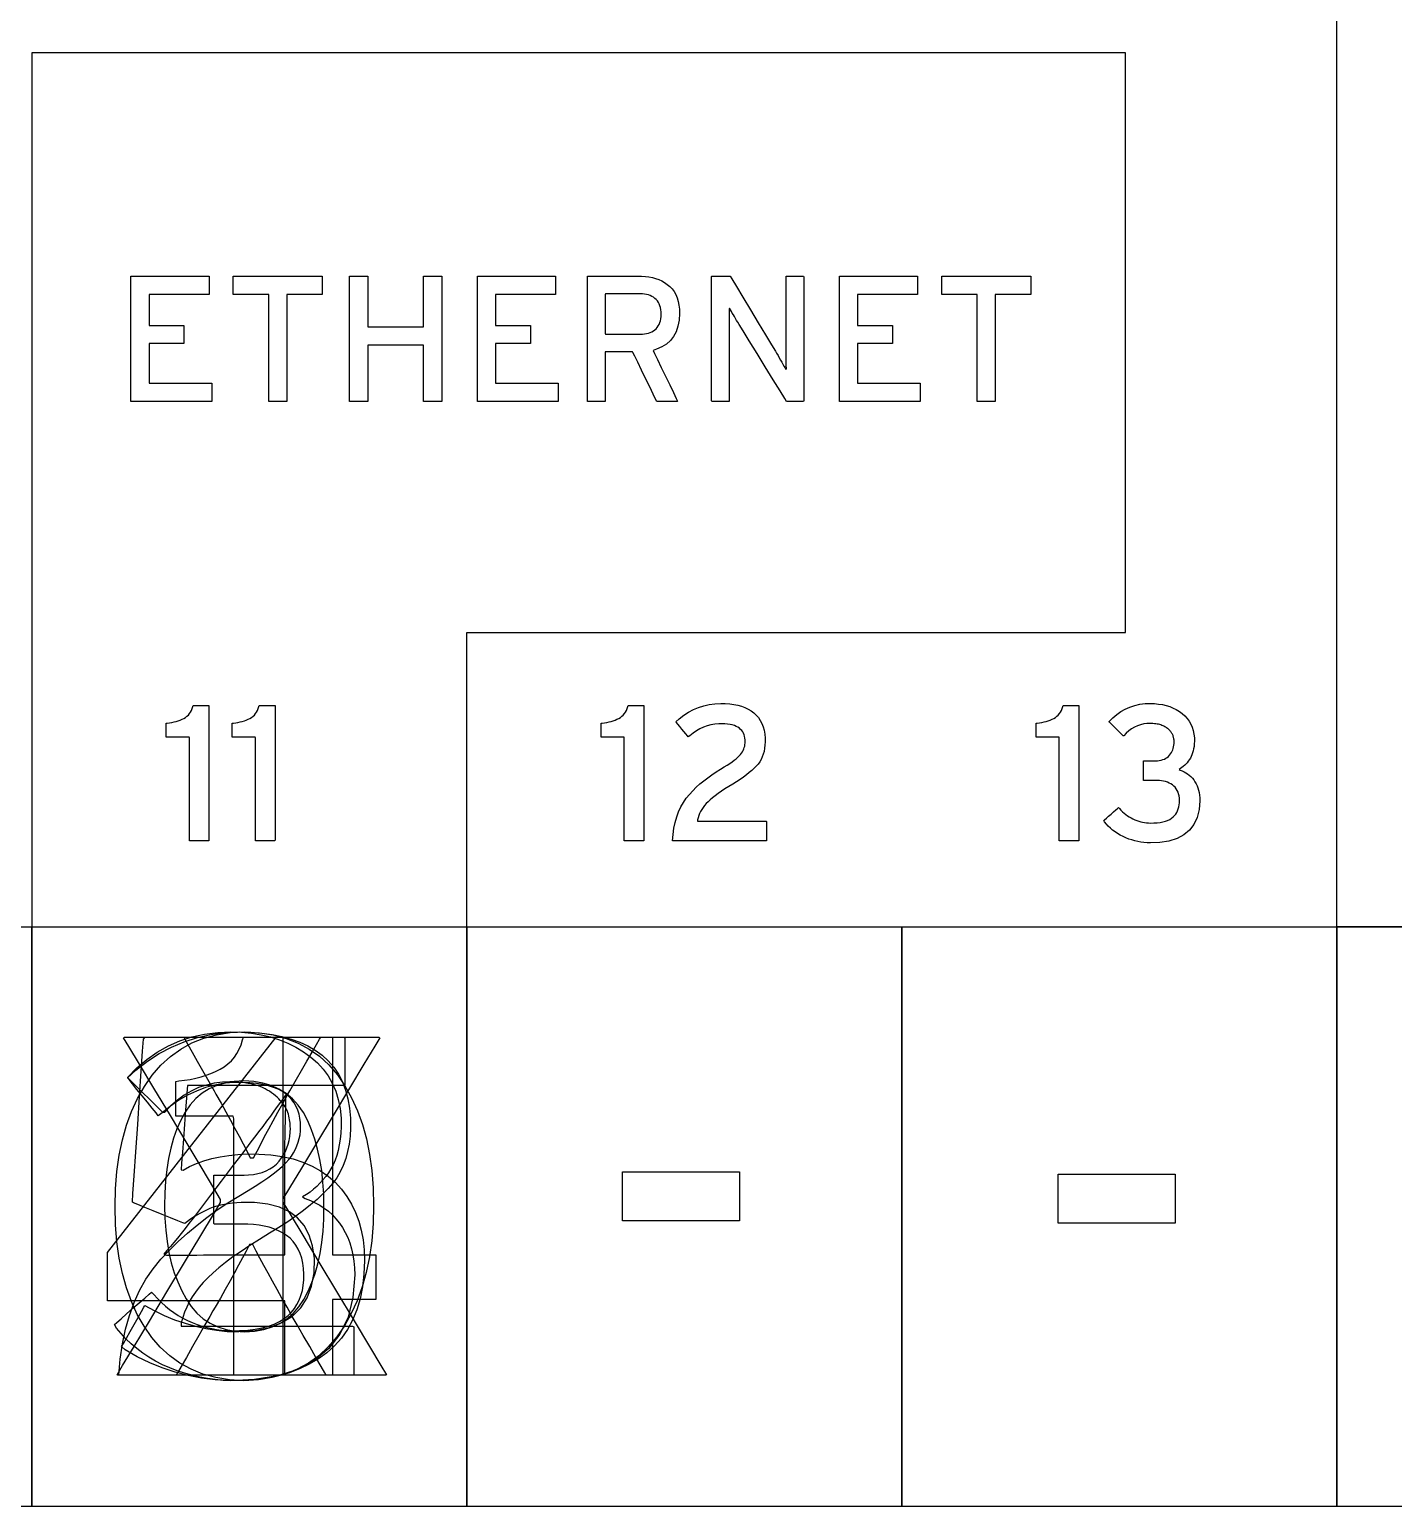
# Model space of a CAD drawing. Extents: x 1 to 47.7, y 0.2 to 33.4.
# Drawn here: x 10.44 to 13.086, y 28.906 to 31.772 of the extents above; entities that cross this region are included whole.
import ezdxf

# ---------------------------------------------------------------- set-up
doc = ezdxf.new("R2010")
doc.units = 0
doc.header["$MEASUREMENT"] = 0
for name, color, linetype in [('2_1__NO_ETHERNET__X', 7, 'CONTINUOUS'), ('2_2__PORTS_5A___5B_W_PTP__', 7, 'CONTINUOUS'), ('2_3__PORTS_5A___5B_W_PTP__', 7, 'CONTINUOUS'), ('2_4__PORTS_5A___5B_W_PTP__', 7, 'CONTINUOUS'), ('2_5__PORTS_5C___5D__2__10-', 7, 'CONTINUOUS'), ('2_6__PORTS_5C___5D__2__100', 7, 'CONTINUOUS'), ('2_7__PORTS_5C___5D__1__10-', 7, 'CONTINUOUS'), ('6_0____DWG', 7, 'CONTINUOUS')]:
    doc.layers.add(name, color=color, linetype=linetype)

msp = doc.modelspace()

# ---------------------------------------------------------------- linework, layer by layer
at = {"layer": '2_1__NO_ETHERNET__X'}
msp.add_lwpolyline([(11.0156, 29.1605), (11.013, 29.1651), (11.0058, 29.1774), (10.9956, 29.1952), (10.9835, 29.2161), (10.9709, 29.2378), (10.9592, 29.2582), (10.9496, 29.2748), (10.9435, 29.2854), (10.9394, 29.2925), (10.9296, 29.31), (10.9202, 29.3269), (10.9112, 29.3431), (10.9027, 29.3586), (10.8946, 29.3735), (10.8869, 29.3878), (10.8797, 29.4014), (10.8729, 29.4144), (10.8666, 29.4145), (10.8601, 29.4017), (10.8531, 29.3882), (10.8455, 29.374), (10.8374, 29.3591), (10.8288, 29.3435), (10.8197, 29.3272), (10.8101, 29.3102), (10.7999, 29.2926), (10.7958, 29.2854), (10.7897, 29.2748), (10.7802, 29.2582), (10.7686, 29.2378), (10.7562, 29.2161), (10.7443, 29.1952), (10.7342, 29.1774), (10.7271, 29.1651), (10.7245, 29.1605), (10.7203, 29.1605), (10.7092, 29.1605), (10.6931, 29.1605), (10.6742, 29.1605), (10.6545, 29.1605), (10.6362, 29.1605), (10.6211, 29.1605), (10.6115, 29.1605), (10.6096, 29.1613), (10.6204, 29.1792), (10.6426, 29.2161), (10.6724, 29.2658), (10.7064, 29.3224), (10.7408, 29.3797), (10.7721, 29.4317), (10.7965, 29.4723), (10.8105, 29.4956), (10.8106, 29.5017), (10.7975, 29.5236), (10.7746, 29.5617), (10.7454, 29.6106), (10.7131, 29.6644), (10.6813, 29.7175), (10.6533, 29.7642), (10.6325, 29.7988), (10.6224, 29.8157), (10.6244, 29.8164), (10.6341, 29.8164), (10.6494, 29.8164), (10.6681, 29.8164), (10.6881, 29.8164), (10.7073, 29.8164), (10.7236, 29.8164), (10.7349, 29.8164), (10.7391, 29.8164), (10.7413, 29.8126), (10.7471, 29.8024), (10.7555, 29.7877), (10.7653, 29.7703), (10.7755, 29.7523), (10.7851, 29.7354), (10.7929, 29.7216), (10.7979, 29.7128), (10.8016, 29.7062), (10.8115, 29.6886), (10.8209, 29.6717), (10.8298, 29.6553), (10.8384, 29.6396), (10.8465, 29.6245), (10.8541, 29.61), (10.8614, 29.5961), (10.8682, 29.5828), (10.8746, 29.5826), (10.8812, 29.5956), (10.8884, 29.6093), (10.896, 29.6236), (10.9041, 29.6387), (10.9126, 29.6545), (10.9217, 29.671), (10.9312, 29.6882), (10.9412, 29.7061), (10.945, 29.7128), (10.9501, 29.7216), (10.958, 29.7354), (10.9677, 29.7523), (10.9781, 29.7703), (10.9881, 29.7877), (10.9966, 29.8024), (11.0024, 29.8126), (11.0047, 29.8164), (11.0088, 29.8164), (11.02, 29.8164), (11.036, 29.8164), (11.0549, 29.8164), (11.0746, 29.8164), (11.093, 29.8164), (11.108, 29.8164), (11.1176, 29.8164), (11.1196, 29.8157), (11.1095, 29.7989), (11.0887, 29.7644), (11.0607, 29.7178), (11.0289, 29.6648), (10.9966, 29.6112), (10.9673, 29.5625), (10.9444, 29.5244), (10.9314, 29.5027), (10.9315, 29.4965), (10.9455, 29.4732), (10.9699, 29.4324), (11.0011, 29.3803), (11.0356, 29.3228), (11.0695, 29.2661), (11.0994, 29.2162), (11.1216, 29.1793), (11.1323, 29.1613), (11.1304, 29.1605), (11.1206, 29.1605), (11.1054, 29.1605), (11.0867, 29.1605), (11.0667, 29.1605), (11.0475, 29.1605), (11.0312, 29.1605), (11.0199, 29.1605)], close=True, dxfattribs=at)
at = {"layer": '2_2__PORTS_5A___5B_W_PTP__'}
msp.add_lwpolyline([(10.8362, 29.1605), (10.8362, 29.1797), (10.8362, 29.2309), (10.8362, 29.3042), (10.8362, 29.3898), (10.8362, 29.4779), (10.8362, 29.5586), (10.8362, 29.6221), (10.8362, 29.6585), (10.8351, 29.6635), (10.8269, 29.6635), (10.8127, 29.6635), (10.7946, 29.6635), (10.7749, 29.6635), (10.7557, 29.6635), (10.7393, 29.6635), (10.7278, 29.6635), (10.7235, 29.6635), (10.7235, 29.6661), (10.7235, 29.673), (10.7235, 29.6829), (10.7235, 29.6944), (10.7235, 29.7063), (10.7235, 29.7172), (10.7235, 29.7257), (10.7235, 29.7306), (10.7294, 29.7318), (10.7408, 29.7331), (10.7518, 29.7348), (10.7624, 29.737), (10.7726, 29.7397), (10.7824, 29.7427), (10.7919, 29.7463), (10.8009, 29.7502), (10.8096, 29.7546), (10.8176, 29.7594), (10.8248, 29.7648), (10.8314, 29.7709), (10.8372, 29.7777), (10.8423, 29.7851), (10.8466, 29.7932), (10.8503, 29.802), (10.8532, 29.8115), (10.8551, 29.8164), (10.8607, 29.8164), (10.8704, 29.8164), (10.8828, 29.8164), (10.8963, 29.8164), (10.9094, 29.8164), (10.9206, 29.8164), (10.9284, 29.8164), (10.9314, 29.8164), (10.9314, 29.7913), (10.9314, 29.7246), (10.9314, 29.629), (10.9314, 29.5174), (10.9314, 29.4025), (10.9314, 29.2973), (10.9314, 29.2145), (10.9314, 29.167), (10.9304, 29.1605), (10.9235, 29.1605), (10.9115, 29.1605), (10.8963, 29.1605), (10.8796, 29.1605), (10.8634, 29.1605), (10.8496, 29.1605), (10.8399, 29.1605)], close=True, dxfattribs=at)
at = {"layer": '2_3__PORTS_5A___5B_W_PTP__'}
msp.add_lwpolyline([(11.071, 29.3553), (11.0673, 29.3118), (11.0577, 29.2735), (11.0421, 29.2403), (11.0207, 29.2124), (10.9934, 29.1896), (10.9602, 29.1719), (10.9211, 29.1594), (10.8761, 29.1521), (10.8307, 29.15), (10.8153, 29.1507), (10.8, 29.1522), (10.7849, 29.1543), (10.77, 29.157), (10.7553, 29.1605), (10.7407, 29.1646), (10.7263, 29.1694), (10.7121, 29.1749), (10.6981, 29.1811), (10.6845, 29.188), (10.6716, 29.1955), (10.6594, 29.2036), (10.6479, 29.2122), (10.6371, 29.2214), (10.6269, 29.2311), (10.6175, 29.2414), (10.6087, 29.2522), (10.6045, 29.2591), (10.6091, 29.2631), (10.6175, 29.2704), (10.6283, 29.2799), (10.6404, 29.2905), (10.6525, 29.301), (10.6634, 29.3105), (10.6718, 29.3178), (10.6763, 29.3218), (10.6809, 29.3174), (10.6881, 29.3095), (10.6957, 29.3019), (10.7035, 29.2949), (10.7115, 29.2884), (10.7198, 29.2823), (10.7283, 29.2767), (10.7371, 29.2716), (10.7461, 29.267), (10.7554, 29.2628), (10.7649, 29.2592), (10.7743, 29.256), (10.7838, 29.2533), (10.7933, 29.2511), (10.8029, 29.2493), (10.8124, 29.248), (10.822, 29.2473), (10.8316, 29.2469), (10.8474, 29.2472), (10.8631, 29.2482), (10.8776, 29.25), (10.8911, 29.2525), (10.9034, 29.2558), (10.9145, 29.2598), (10.9246, 29.2646), (10.9335, 29.2701), (10.9413, 29.2763), (10.9479, 29.2829), (10.9537, 29.2901), (10.9587, 29.2979), (10.963, 29.3063), (10.9664, 29.3152), (10.9691, 29.3248), (10.971, 29.3349), (10.972, 29.3456), (10.9723, 29.3569), (10.9716, 29.368), (10.9701, 29.3784), (10.9679, 29.3881), (10.9649, 29.3971), (10.9611, 29.4054), (10.9566, 29.4131), (10.9513, 29.4201), (10.9452, 29.4264), (10.9383, 29.432), (10.9307, 29.4368), (10.9226, 29.4411), (10.914, 29.4447), (10.9049, 29.4477), (10.8953, 29.4501), (10.8852, 29.452), (10.8746, 29.4532), (10.8635, 29.4538), (10.8565, 29.4539), (10.8528, 29.4539), (10.846, 29.4539), (10.8371, 29.4539), (10.8272, 29.4539), (10.8173, 29.4539), (10.8084, 29.4539), (10.8016, 29.4539), (10.7979, 29.4539), (10.7975, 29.4551), (10.7975, 29.4619), (10.7975, 29.4733), (10.7975, 29.4879), (10.7975, 29.5038), (10.7975, 29.5195), (10.7975, 29.5333), (10.7975, 29.5436), (10.7975, 29.5488), (10.7985, 29.5491), (10.8032, 29.5491), (10.8106, 29.5491), (10.8197, 29.5491), (10.8296, 29.5491), (10.8392, 29.5491), (10.8475, 29.5491), (10.8534, 29.5491), (10.8561, 29.5491), (10.8647, 29.5493), (10.8741, 29.5503), (10.883, 29.5519), (10.8913, 29.5542), (10.899, 29.5572), (10.9061, 29.5609), (10.9127, 29.5653), (10.9187, 29.5704), (10.9241, 29.5762), (10.9287, 29.5822), (10.9328, 29.5885), (10.9363, 29.595), (10.9393, 29.6019), (10.9417, 29.609), (10.9436, 29.6164), (10.9449, 29.6242), (10.9457, 29.6322), (10.9459, 29.6397), (10.9458, 29.643), (10.9456, 29.6463), (10.9453, 29.6496), (10.9449, 29.653), (10.9444, 29.6565), (10.9437, 29.66), (10.943, 29.6635), (10.9421, 29.6671), (10.941, 29.6707), (10.9395, 29.6743), (10.9377, 29.6778), (10.9358, 29.6812), (10.9336, 29.6845), (10.9313, 29.6877), (10.9288, 29.6909), (10.9261, 29.694), (10.9232, 29.697), (10.9201, 29.7), (10.9168, 29.7031), (10.9132, 29.7061), (10.9095, 29.7089), (10.9055, 29.7116), (10.9012, 29.7141), (10.8968, 29.7165), (10.8921, 29.7187), (10.8872, 29.7208), (10.882, 29.7227), (10.8763, 29.7244), (10.8704, 29.7258), (10.8641, 29.727), (10.8576, 29.728), (10.8507, 29.7288), (10.8435, 29.7294), (10.8361, 29.7298), (10.8283, 29.73), (10.8143, 29.7294), (10.7983, 29.7274), (10.7829, 29.7238), (10.768, 29.7188), (10.7537, 29.7122), (10.74, 29.7041), (10.7268, 29.6945), (10.7141, 29.6833), (10.702, 29.6707), (10.6985, 29.6706), (10.6924, 29.6766), (10.6831, 29.6858), (10.6719, 29.6968), (10.66, 29.7085), (10.6486, 29.7197), (10.639, 29.7291), (10.6323, 29.7357), (10.6298, 29.7382), (10.6481, 29.7569), (10.6674, 29.7734), (10.6878, 29.7877), (10.7092, 29.7998), (10.7316, 29.8097), (10.755, 29.8173), (10.7794, 29.8228), (10.8049, 29.826), (10.8304, 29.827), (10.8509, 29.8262), (10.8705, 29.8243), (10.8893, 29.8212), (10.9073, 29.817), (10.9246, 29.8115), (10.941, 29.8049), (10.9567, 29.7972), (10.9716, 29.7883), (10.9856, 29.7781), (10.9983, 29.7669), (11.0095, 29.7546), (11.0191, 29.7414), (11.0272, 29.7271), (11.0338, 29.7118), (11.0388, 29.6955), (11.0423, 29.6781), (11.0442, 29.6598), (11.0445, 29.6433), (11.0437, 29.6307), (11.0425, 29.6188), (11.0407, 29.6076), (11.0385, 29.597), (11.0357, 29.587), (11.0325, 29.5777), (11.0288, 29.569), (11.0246, 29.5609), (11.0198, 29.5534), (11.0146, 29.5463), (11.009, 29.5395), (11.0032, 29.5331), (10.9971, 29.5271), (10.9907, 29.5214), (10.984, 29.5161), (10.977, 29.5112), (10.9696, 29.5067), (10.9748, 29.5033), (10.9848, 29.4997), (10.9942, 29.4954), (11.0032, 29.4905), (11.0117, 29.4849), (11.0197, 29.4787), (11.0273, 29.4717), (11.0343, 29.4641), (11.0409, 29.4559), (11.0471, 29.4471), (11.0525, 29.4378), (11.0573, 29.4279), (11.0613, 29.4173), (11.0646, 29.4062), (11.0673, 29.3944), (11.0692, 29.3819), (11.0705, 29.3689)], close=True, dxfattribs=at)
at = {"layer": '2_4__PORTS_5A___5B_W_PTP__'}
msp.add_lwpolyline([(11.0897, 29.3832), (11.0887, 29.3569), (11.0858, 29.3322), (11.0812, 29.3091), (11.0748, 29.2876), (11.0667, 29.2678), (11.0568, 29.2495), (11.0452, 29.2328), (11.0317, 29.2177), (11.0166, 29.2043), (11.0002, 29.1923), (10.9826, 29.1818), (10.9639, 29.1728), (10.9441, 29.1653), (10.9231, 29.1593), (10.9009, 29.1548), (10.8776, 29.1517), (10.8532, 29.1502), (10.827, 29.1501), (10.8001, 29.1517), (10.7738, 29.155), (10.7479, 29.1599), (10.7224, 29.1666), (10.6975, 29.1749), (10.673, 29.1849), (10.649, 29.1966), (10.6254, 29.2099), (10.6184, 29.2161), (10.622, 29.2224), (10.6279, 29.2327), (10.6351, 29.2455), (10.6429, 29.2593), (10.6506, 29.2726), (10.6571, 29.2842), (10.6618, 29.2925), (10.6638, 29.296), (10.6814, 29.2864), (10.7013, 29.2768), (10.7213, 29.2684), (10.7415, 29.2614), (10.7618, 29.2556), (10.7822, 29.251), (10.8027, 29.2478), (10.8234, 29.2458), (10.8456, 29.2452), (10.8774, 29.2477), (10.9054, 29.2535), (10.9295, 29.2627), (10.9497, 29.2753), (10.966, 29.2913), (10.9785, 29.3106), (10.9871, 29.3333), (10.9918, 29.3594), (10.9924, 29.3874), (10.9891, 29.4116), (10.9826, 29.4327), (10.9729, 29.4509), (10.96, 29.4659), (10.9439, 29.478), (10.9246, 29.4869), (10.9021, 29.4929), (10.8764, 29.4958), (10.859, 29.496), (10.8502, 29.4957), (10.8418, 29.4952), (10.8335, 29.4944), (10.8255, 29.4933), (10.8178, 29.492), (10.8103, 29.4904), (10.8031, 29.4886), (10.7962, 29.4865), (10.7895, 29.4839), (10.783, 29.481), (10.7766, 29.4779), (10.7703, 29.4746), (10.7642, 29.471), (10.7582, 29.4673), (10.7523, 29.4633), (10.7465, 29.4591), (10.7409, 29.4548), (10.7372, 29.4562), (10.7275, 29.4602), (10.7134, 29.4659), (10.6969, 29.4727), (10.6796, 29.4797), (10.6635, 29.4863), (10.6502, 29.4917), (10.6417, 29.4951), (10.6395, 29.4967), (10.6406, 29.513), (10.6429, 29.5473), (10.646, 29.5939), (10.6497, 29.6471), (10.6533, 29.7013), (10.6567, 29.7508), (10.6593, 29.7898), (10.6609, 29.8128), (10.6641, 29.8164), (10.6894, 29.8164), (10.7351, 29.8164), (10.7944, 29.8164), (10.8601, 29.8164), (10.9255, 29.8164), (10.9836, 29.8164), (11.0274, 29.8164), (11.05, 29.8164), (11.0517, 29.8149), (11.0517, 29.8076), (11.0517, 29.7958), (11.0517, 29.7812), (11.0517, 29.7654), (11.0517, 29.75), (11.0517, 29.7367), (11.0517, 29.7272), (11.0517, 29.7231), (11.0429, 29.7231), (11.0153, 29.7231), (10.9742, 29.7231), (10.9249, 29.7231), (10.873, 29.7231), (10.8237, 29.7231), (10.7826, 29.7231), (10.755, 29.7231), (10.7463, 29.723), (10.7457, 29.7158), (10.7445, 29.6988), (10.7427, 29.6751), (10.7406, 29.6476), (10.7385, 29.6194), (10.7366, 29.5932), (10.735, 29.5721), (10.734, 29.5591), (10.7379, 29.5588), (10.7505, 29.5657), (10.764, 29.5716), (10.7783, 29.5768), (10.7934, 29.5811), (10.8094, 29.5846), (10.8263, 29.5873), (10.8439, 29.5891), (10.8625, 29.5901), (10.8847, 29.5899), (10.9082, 29.5882), (10.9303, 29.585), (10.951, 29.5803), (10.9703, 29.5742), (10.9881, 29.5666), (11.0044, 29.5575), (11.0193, 29.547), (11.0328, 29.5351), (11.0448, 29.5218), (11.0553, 29.5076), (11.0644, 29.4926), (11.0722, 29.4766), (11.0785, 29.4597), (11.0834, 29.4419), (11.0869, 29.4233), (11.089, 29.4037)], close=True, dxfattribs=at)
at = {"layer": '2_5__PORTS_5C___5D__2__10-'}
for points in [[(11.1071, 29.4896), (11.1063, 29.4549), (11.1036, 29.4217), (11.0992, 29.3902), (11.0931, 29.3603), (11.0852, 29.332), (11.0755, 29.3053), (11.0641, 29.2802), (11.051, 29.2567), (11.036, 29.2349), (11.0193, 29.2155), (11.0009, 29.1986), (10.9809, 29.1842), (10.9592, 29.1723), (10.9358, 29.1629), (10.9108, 29.1561), (10.8841, 29.1517), (10.8557, 29.1499), (10.8276, 29.1517), (10.8011, 29.156), (10.7764, 29.1628), (10.7532, 29.1721), (10.7317, 29.1838), (10.7118, 29.1981), (10.6936, 29.2149), (10.6771, 29.2341), (10.6622, 29.2556), (10.649, 29.2787), (10.6376, 29.3035), (10.6279, 29.33), (10.62, 29.3582), (10.6139, 29.3881), (10.6095, 29.4196), (10.6069, 29.4528), (10.606, 29.4878), (10.6069, 29.5226), (10.6095, 29.5558), (10.614, 29.5874), (10.6202, 29.6174), (10.6282, 29.6458), (10.638, 29.6725), (10.6496, 29.6976), (10.6629, 29.7211), (10.6781, 29.7429), (10.6948, 29.7624), (10.7132, 29.7794), (10.7332, 29.7937), (10.7548, 29.8055), (10.778, 29.8147), (10.8029, 29.8214), (10.8294, 29.8255), (10.8574, 29.827), (10.8858, 29.8253), (10.9125, 29.8211), (10.9375, 29.8144), (10.9608, 29.8053), (10.9824, 29.7936), (11.0023, 29.7795), (11.0205, 29.7628), (11.037, 29.7436), (11.0517, 29.7221), (11.0647, 29.6989), (11.076, 29.674), (11.0855, 29.6475), (11.0933, 29.6193), (11.0994, 29.5893), (11.1037, 29.5578), (11.1063, 29.5245)], [(11.0111, 29.4878), (11.0106, 29.5122), (11.0091, 29.5356), (11.0067, 29.5579), (11.0032, 29.5793), (10.9988, 29.5996), (10.9934, 29.6188), (10.987, 29.6371), (10.9796, 29.6543), (10.9711, 29.6703), (10.9613, 29.6846), (10.9501, 29.6969), (10.9376, 29.7074), (10.9238, 29.716), (10.9087, 29.7228), (10.8924, 29.7276), (10.8747, 29.7306), (10.8557, 29.7318), (10.837, 29.7307), (10.8196, 29.7277), (10.8034, 29.7229), (10.7886, 29.7162), (10.775, 29.7077), (10.7627, 29.6974), (10.7517, 29.6852), (10.7419, 29.6712), (10.7334, 29.6554), (10.7258, 29.6386), (10.7193, 29.6206), (10.7139, 29.6015), (10.7094, 29.5814), (10.706, 29.5601), (10.7037, 29.5377), (10.7023, 29.5142), (10.702, 29.4896), (10.7025, 29.4653), (10.7041, 29.4421), (10.7067, 29.4199), (10.7103, 29.3987), (10.7149, 29.3787), (10.7206, 29.3596), (10.7273, 29.3417), (10.7351, 29.3247), (10.7438, 29.3086), (10.7536, 29.2939), (10.7647, 29.2811), (10.777, 29.2703), (10.7906, 29.2614), (10.8054, 29.2544), (10.8215, 29.2494), (10.8388, 29.2463), (10.8574, 29.2451), (10.8764, 29.2463), (10.8941, 29.2494), (10.9104, 29.2543), (10.9254, 29.2612), (10.9391, 29.27), (10.9514, 29.2807), (10.9624, 29.2933), (10.9721, 29.3078), (10.9804, 29.3237), (10.9876, 29.3404), (10.9938, 29.3582), (10.9991, 29.3771), (11.0034, 29.3971), (11.0068, 29.4182), (11.0092, 29.4403), (11.0106, 29.4635)]]:
    msp.add_lwpolyline(points, close=True, dxfattribs=at)
at = {"layer": '2_6__PORTS_5C___5D__2__100'}
msp.add_lwpolyline([(10.6133, 29.1605), (10.616, 29.1919), (10.6203, 29.2218), (10.6262, 29.25), (10.6337, 29.2767), (10.6427, 29.3017), (10.6534, 29.3251), (10.6657, 29.3469), (10.6795, 29.3671), (10.6949, 29.3857), (10.7114, 29.4032), (10.7285, 29.4201), (10.7463, 29.4363), (10.7648, 29.452), (10.784, 29.4669), (10.8039, 29.4813), (10.8244, 29.495), (10.8456, 29.5081), (10.8641, 29.519), (10.8778, 29.5275), (10.8904, 29.5357), (10.902, 29.5437), (10.9124, 29.5514), (10.9217, 29.5588), (10.93, 29.5659), (10.9371, 29.5728), (10.9432, 29.5794), (10.948, 29.5859), (10.9521, 29.5925), (10.9557, 29.5992), (10.9587, 29.6061), (10.9612, 29.613), (10.9632, 29.6201), (10.9646, 29.6273), (10.9654, 29.6346), (10.9658, 29.6421), (10.9655, 29.6509), (10.9645, 29.6594), (10.9628, 29.6675), (10.9604, 29.6751), (10.9573, 29.6823), (10.9534, 29.689), (10.9489, 29.6952), (10.9436, 29.701), (10.9376, 29.7063), (10.9304, 29.7112), (10.9223, 29.7156), (10.9132, 29.7193), (10.9032, 29.7224), (10.8922, 29.725), (10.8803, 29.7269), (10.8674, 29.7282), (10.8536, 29.7289), (10.8373, 29.7288), (10.8181, 29.7271), (10.7994, 29.7237), (10.7812, 29.7187), (10.7635, 29.7121), (10.7462, 29.704), (10.7294, 29.6942), (10.7131, 29.6828), (10.6973, 29.6698), (10.6897, 29.6643), (10.6854, 29.6697), (10.678, 29.6788), (10.6686, 29.6903), (10.6583, 29.7029), (10.6482, 29.7154), (10.6394, 29.7262), (10.6329, 29.7342), (10.6298, 29.738), (10.6464, 29.7529), (10.6685, 29.7699), (10.6915, 29.7847), (10.7153, 29.7973), (10.74, 29.8076), (10.7655, 29.8158), (10.7918, 29.8217), (10.8189, 29.8255), (10.8469, 29.827), (10.8692, 29.8264), (10.8905, 29.8247), (10.9106, 29.8219), (10.9296, 29.818), (10.9474, 29.813), (10.9641, 29.8069), (10.9797, 29.7996), (10.9942, 29.7912), (11.0075, 29.7816), (11.0195, 29.7705), (11.03, 29.7582), (11.0391, 29.7447), (11.0467, 29.73), (11.0528, 29.7141), (11.0575, 29.697), (11.0607, 29.6787), (11.0624, 29.6592), (11.0626, 29.6405), (11.0617, 29.6245), (11.0599, 29.6092), (11.057, 29.5947), (11.0532, 29.5809), (11.0484, 29.5678), (11.0427, 29.5555), (11.036, 29.5439), (11.0283, 29.5331), (11.0193, 29.5228), (11.0091, 29.5124), (10.9977, 29.5019), (10.9852, 29.4912), (10.9715, 29.4805), (10.9567, 29.4695), (10.9407, 29.4585), (10.9236, 29.4473), (10.9053, 29.436), (10.8857, 29.4241), (10.8673, 29.4124), (10.8503, 29.401), (10.8346, 29.3901), (10.8203, 29.3795), (10.8074, 29.3692), (10.7959, 29.3594), (10.7857, 29.3499), (10.7769, 29.3408), (10.769, 29.3315), (10.7619, 29.3221), (10.7555, 29.3125), (10.7498, 29.3028), (10.7448, 29.293), (10.7405, 29.283), (10.737, 29.2728), (10.7341, 29.2626), (10.734, 29.2556), (10.7535, 29.2556), (10.7913, 29.2556), (10.8414, 29.2556), (10.8977, 29.2556), (10.9544, 29.2556), (11.0054, 29.2556), (11.0448, 29.2556), (11.0667, 29.2556), (11.0692, 29.2545), (11.0692, 29.2477), (11.0692, 29.2361), (11.0692, 29.2214), (11.0692, 29.2053), (11.0692, 29.1895), (11.0692, 29.1757), (11.0692, 29.1655), (11.0692, 29.1606), (11.0591, 29.1605), (11.0207, 29.1605), (10.9611, 29.1605), (10.8885, 29.1605), (10.811, 29.1605), (10.7366, 29.1605), (10.6735, 29.1605), (10.6297, 29.1605)], close=True, dxfattribs=at)
at = {"layer": '2_7__PORTS_5C___5D__1__10-'}
msp.add_lwpolyline([(11.0275, 29.3079), (11.0275, 29.1605), (10.9351, 29.1605), (10.9351, 29.3047), (10.591, 29.3047), (10.591, 29.3985), (10.9185, 29.8164), (11.0275, 29.8164), (11.0275, 29.3943), (11.1117, 29.3943), (11.1117, 29.3079), (11.0275, 29.3079)], dxfattribs=at)
msp.add_lwpolyline([(10.9378, 29.706), (10.9324, 29.6984), (10.9267, 29.6904), (10.9206, 29.6819), (10.914, 29.6729), (10.9071, 29.6636), (10.8999, 29.6538), (10.8922, 29.6435), (10.8841, 29.6328), (10.879, 29.626), (10.8694, 29.6134), (10.8534, 29.5922), (10.8333, 29.5658), (10.8117, 29.5372), (10.7909, 29.5098), (10.7734, 29.4868), (10.7618, 29.4714), (10.7571, 29.4653), (10.7492, 29.455), (10.7416, 29.4452), (10.7342, 29.4358), (10.7269, 29.4268), (10.7199, 29.4183), (10.7131, 29.4102), (10.7065, 29.4026), (10.7002, 29.3954), (10.7059, 29.3934), (10.7167, 29.3935), (10.728, 29.3935), (10.7397, 29.3936), (10.7518, 29.3937), (10.7644, 29.3938), (10.7774, 29.394), (10.7909, 29.3942), (10.8012, 29.3943), (10.8092, 29.3943), (10.8251, 29.3943), (10.8461, 29.3943), (10.8697, 29.3943), (10.893, 29.3943), (10.9135, 29.3943), (10.9284, 29.3943), (10.935, 29.3943), (10.9351, 29.3999), (10.9351, 29.4181), (10.9351, 29.4455), (10.9351, 29.478), (10.9351, 29.5119), (10.9351, 29.5433), (10.9351, 29.5684), (10.9351, 29.5834), (10.9352, 29.593), (10.9354, 29.6091), (10.9357, 29.6247), (10.936, 29.6397), (10.9363, 29.6541), (10.9366, 29.6679), (10.937, 29.6812), (10.9374, 29.6939)], close=True, dxfattribs=at)
at = {"layer": '6_0____DWG'}
for points in [[(11.6983, 33.4061), (13.8197, 33.4061), (13.8197, 30.031), (12.9759, 30.031), (12.9759, 32.2811), (11.6983, 32.2811), (11.6983, 33.4061)], [(12.5659, 31.727), (10.4445, 31.727), (10.4445, 30.031), (11.2882, 30.031), (11.2882, 30.602), (12.5659, 30.602), (12.5659, 31.727)], [(10.6366, 31.0504), (10.6366, 31.2934), (10.7883, 31.2934), (10.7883, 31.2581), (10.6718, 31.2581), (10.6718, 31.1978), (10.7395, 31.1978), (10.7395, 31.1625), (10.6718, 31.1625), (10.6718, 31.0857), (10.7933, 31.0857), (10.7933, 31.0504), (10.6366, 31.0504)], [(10.9391, 31.2578), (10.9391, 31.0504), (10.9038, 31.0504), (10.9038, 31.2578), (10.8352, 31.2578), (10.8352, 31.2934), (11.0078, 31.2934), (11.0078, 31.2578), (10.9391, 31.2578)], [(11.2044, 31.0504), (11.2044, 31.1595), (11.0961, 31.1595), (11.0961, 31.0504), (11.0608, 31.0504), (11.0608, 31.2934), (11.0961, 31.2934), (11.0961, 31.195), (11.2044, 31.195), (11.2044, 31.2934), (11.2397, 31.2934), (11.2397, 31.0504), (11.2044, 31.0504)], [(11.3087, 31.0504), (11.3087, 31.2934), (11.4603, 31.2934), (11.4603, 31.2581), (11.3439, 31.2581), (11.3439, 31.1978), (11.4115, 31.1978), (11.4115, 31.1625), (11.3439, 31.1625), (11.3439, 31.0857), (11.4654, 31.0857), (11.4654, 31.0504), (11.3087, 31.0504)], [(12.0109, 31.0504), (12.0109, 31.2934), (12.1626, 31.2934), (12.1626, 31.2581), (12.0462, 31.2581), (12.0462, 31.1978), (12.1138, 31.1978), (12.1138, 31.1625), (12.0462, 31.1625), (12.0462, 31.0857), (12.1677, 31.0857), (12.1677, 31.0504), (12.0109, 31.0504)], [(12.3134, 31.2578), (12.3134, 31.0504), (12.2781, 31.0504), (12.2781, 31.2578), (12.2095, 31.2578), (12.2095, 31.2934), (12.3821, 31.2934), (12.3821, 31.2578), (12.3134, 31.2578)], [(10.4445, 28.906), (9.6007, 28.906), (9.6007, 30.031), (10.4445, 30.031), (10.4445, 28.906)], [(11.2883, 28.906), (10.4445, 28.906), (10.4445, 30.031), (11.2883, 30.031), (11.2883, 28.906)], [(12.1321, 28.906), (11.2884, 28.906), (11.2884, 30.031), (12.1321, 30.031), (12.1321, 28.906)], [(12.9759, 28.906), (12.1321, 28.906), (12.1321, 30.031), (12.9759, 30.031), (12.9759, 28.906)], [(13.8197, 28.906), (12.9759, 28.906), (12.9759, 30.031), (13.8197, 30.031), (13.8197, 28.906)], [(11.5903, 29.4604), (11.5903, 29.5555), (11.8173, 29.5555), (11.8173, 29.4604), (11.5903, 29.4604)], [(12.4353, 29.4558), (12.4353, 29.5509), (12.6622, 29.5509), (12.6622, 29.4558), (12.4353, 29.4558)]]:
    msp.add_lwpolyline(points, dxfattribs=at)
for points in [[(11.701, 31.2208), (11.7001, 31.2079), (11.6978, 31.1962), (11.6943, 31.1857), (11.6894, 31.1765), (11.6831, 31.1685), (11.6755, 31.1618), (11.6666, 31.1562), (11.6564, 31.1519), (11.6494, 31.1492), (11.6524, 31.1431), (11.658, 31.1315), (11.6653, 31.1163), (11.6736, 31.0993), (11.6817, 31.0824), (11.689, 31.0675), (11.6944, 31.0563), (11.6971, 31.0507), (11.6964, 31.0504), (11.693, 31.0504), (11.6876, 31.0504), (11.681, 31.0504), (11.674, 31.0504), (11.6673, 31.0504), (11.6616, 31.0504), (11.6578, 31.0504), (11.6565, 31.0505), (11.6545, 31.0547), (11.6496, 31.0646), (11.6429, 31.0786), (11.635, 31.0947), (11.627, 31.1113), (11.6196, 31.1265), (11.6138, 31.1385), (11.6104, 31.1455), (11.6095, 31.1466), (11.6059, 31.1466), (11.5994, 31.1466), (11.5912, 31.1466), (11.582, 31.1466), (11.573, 31.1466), (11.5652, 31.1466), (11.5594, 31.1466), (11.5568, 31.1466), (11.5567, 31.1442), (11.5567, 31.1356), (11.5567, 31.1226), (11.5567, 31.1068), (11.5567, 31.0902), (11.5567, 31.0745), (11.5567, 31.0614), (11.5567, 31.0529), (11.5566, 31.0504), (11.5549, 31.0504), (11.5512, 31.0504), (11.5461, 31.0504), (11.5402, 31.0504), (11.5343, 31.0504), (11.5289, 31.0504), (11.5248, 31.0504), (11.5224, 31.0504), (11.5221, 31.0532), (11.5221, 31.071), (11.5221, 31.1013), (11.5221, 31.1397), (11.5221, 31.1815), (11.5221, 31.2223), (11.5221, 31.2576), (11.5221, 31.2827), (11.5221, 31.2933), (11.5253, 31.2934), (11.535, 31.2934), (11.5494, 31.2934), (11.5664, 31.2934), (11.5843, 31.2934), (11.601, 31.2934), (11.6146, 31.2934), (11.6233, 31.2934), (11.6273, 31.2934), (11.6345, 31.293), (11.6415, 31.2922), (11.6481, 31.2909), (11.6544, 31.2892), (11.6605, 31.2869), (11.6663, 31.2843), (11.6718, 31.2811), (11.677, 31.2775), (11.6819, 31.2734), (11.6863, 31.2687), (11.6901, 31.2634), (11.6934, 31.2577), (11.6961, 31.2514), (11.6982, 31.2445), (11.6997, 31.2371), (11.7006, 31.2292)], [(11.9083, 31.0504), (11.9049, 31.056), (11.8958, 31.0708), (11.8826, 31.0922), (11.8672, 31.1173), (11.8511, 31.1434), (11.8362, 31.1677), (11.824, 31.1875), (11.8163, 31.1999), (11.8139, 31.2039), (11.8116, 31.2077), (11.8094, 31.2114), (11.8072, 31.215), (11.8052, 31.2185), (11.8032, 31.2219), (11.8013, 31.2252), (11.7994, 31.2283), (11.7977, 31.2314), (11.7969, 31.2294), (11.7969, 31.2236), (11.797, 31.2175), (11.797, 31.2113), (11.797, 31.2049), (11.7971, 31.1983), (11.7971, 31.1916), (11.7972, 31.1846), (11.7973, 31.1774), (11.7973, 31.173), (11.7973, 31.1617), (11.7973, 31.1447), (11.7973, 31.1242), (11.7973, 31.1026), (11.7973, 31.0822), (11.7973, 31.0652), (11.7973, 31.0539), (11.7972, 31.0504), (11.7957, 31.0504), (11.7921, 31.0504), (11.7871, 31.0504), (11.7814, 31.0504), (11.7756, 31.0504), (11.7702, 31.0504), (11.766, 31.0504), (11.7635, 31.0504), (11.7631, 31.0521), (11.7631, 31.0679), (11.7631, 31.0965), (11.7631, 31.1337), (11.7631, 31.1749), (11.7631, 31.2158), (11.7631, 31.252), (11.7631, 31.2791), (11.7631, 31.2926), (11.7637, 31.2934), (11.7667, 31.2934), (11.7714, 31.2934), (11.7771, 31.2934), (11.7832, 31.2934), (11.7892, 31.2934), (11.7942, 31.2934), (11.7977, 31.2934), (11.799, 31.2934), (11.8023, 31.288), (11.811, 31.2735), (11.8235, 31.2528), (11.8382, 31.2283), (11.8536, 31.203), (11.8678, 31.1793), (11.8794, 31.1601), (11.8868, 31.1479), (11.8892, 31.1438), (11.8919, 31.1393), (11.8944, 31.1349), (11.8968, 31.1307), (11.8991, 31.1267), (11.9013, 31.1228), (11.9034, 31.1191), (11.9054, 31.1155), (11.9072, 31.1121), (11.908, 31.114), (11.9079, 31.12), (11.9078, 31.1262), (11.9078, 31.1326), (11.9077, 31.1391), (11.9077, 31.1458), (11.9077, 31.1527), (11.9077, 31.1598), (11.9077, 31.167), (11.9077, 31.1714), (11.9077, 31.1827), (11.9077, 31.1996), (11.9077, 31.22), (11.9077, 31.2414), (11.9077, 31.2618), (11.9077, 31.2787), (11.9077, 31.29), (11.9077, 31.2934), (11.9093, 31.2934), (11.9129, 31.2934), (11.9178, 31.2934), (11.9235, 31.2934), (11.9294, 31.2934), (11.9347, 31.2934), (11.939, 31.2934), (11.9415, 31.2934), (11.9419, 31.2917), (11.9419, 31.2759), (11.9419, 31.2473), (11.9419, 31.2102), (11.9419, 31.1689), (11.9419, 31.128), (11.9419, 31.0918), (11.9419, 31.0647), (11.9419, 31.0512), (11.9413, 31.0504), (11.9385, 31.0504), (11.9342, 31.0504), (11.9288, 31.0504), (11.9231, 31.0504), (11.9175, 31.0504), (11.9128, 31.0504), (11.9095, 31.0504)], [(11.6654, 31.2197), (11.6652, 31.2242), (11.6647, 31.2284), (11.6639, 31.2324), (11.6628, 31.2361), (11.6614, 31.2395), (11.6598, 31.2426), (11.6578, 31.2454), (11.6556, 31.248), (11.6531, 31.2503), (11.6503, 31.2524), (11.6473, 31.2542), (11.6441, 31.2558), (11.6407, 31.257), (11.637, 31.258), (11.6331, 31.2587), (11.629, 31.2591), (11.6253, 31.2592), (11.6219, 31.2592), (11.6143, 31.2592), (11.6038, 31.2592), (11.5919, 31.2592), (11.5799, 31.2592), (11.5691, 31.2592), (11.561, 31.2592), (11.5569, 31.2592), (11.5567, 31.2576), (11.5567, 31.2508), (11.5567, 31.24), (11.5567, 31.2269), (11.5567, 31.213), (11.5567, 31.2), (11.5567, 31.1892), (11.5567, 31.1824), (11.5569, 31.1808), (11.561, 31.1808), (11.5691, 31.1808), (11.5799, 31.1808), (11.5919, 31.1808), (11.6038, 31.1808), (11.6143, 31.1808), (11.6219, 31.1808), (11.6253, 31.1808), (11.629, 31.1809), (11.633, 31.1813), (11.6368, 31.1819), (11.6404, 31.1828), (11.6438, 31.184), (11.647, 31.1855), (11.65, 31.1872), (11.6528, 31.1892), (11.6553, 31.1915), (11.6576, 31.194), (11.6596, 31.1968), (11.6613, 31.1999), (11.6627, 31.2033), (11.6638, 31.207), (11.6647, 31.2109), (11.6652, 31.2152)], [(10.7499, 30.1977), (10.7499, 30.2054), (10.7499, 30.2258), (10.7499, 30.2552), (10.7499, 30.2894), (10.7499, 30.3246), (10.7499, 30.3569), (10.7499, 30.3823), (10.7499, 30.3969), (10.7495, 30.3989), (10.7462, 30.3989), (10.7405, 30.3989), (10.7333, 30.3989), (10.7254, 30.3989), (10.7177, 30.3989), (10.7111, 30.3989), (10.7066, 30.3989), (10.7048, 30.3989), (10.7048, 30.3999), (10.7048, 30.4027), (10.7048, 30.4066), (10.7048, 30.4112), (10.7048, 30.416), (10.7048, 30.4203), (10.7048, 30.4238), (10.7048, 30.4257), (10.7072, 30.4262), (10.7117, 30.4267), (10.7161, 30.4274), (10.7204, 30.4283), (10.7245, 30.4293), (10.7284, 30.4306), (10.7322, 30.432), (10.7358, 30.4336), (10.7392, 30.4353), (10.7424, 30.4372), (10.7453, 30.4394), (10.748, 30.4418), (10.7503, 30.4445), (10.7523, 30.4475), (10.7541, 30.4508), (10.7555, 30.4543), (10.7567, 30.4581), (10.7575, 30.46), (10.7597, 30.46), (10.7636, 30.46), (10.7685, 30.46), (10.7739, 30.46), (10.7792, 30.46), (10.7836, 30.46), (10.7868, 30.46), (10.788, 30.46), (10.788, 30.45), (10.788, 30.4233), (10.788, 30.3851), (10.788, 30.3404), (10.788, 30.2945), (10.788, 30.2524), (10.788, 30.2193), (10.788, 30.2003), (10.7876, 30.1977), (10.7848, 30.1977), (10.78, 30.1977), (10.7739, 30.1977), (10.7673, 30.1977), (10.7608, 30.1977), (10.7552, 30.1977), (10.7514, 30.1977)], [(10.8781, 30.1977), (10.8781, 30.2054), (10.8781, 30.2258), (10.8781, 30.2552), (10.8781, 30.2894), (10.8781, 30.3246), (10.8781, 30.3569), (10.8781, 30.3823), (10.8781, 30.3969), (10.8776, 30.3989), (10.8744, 30.3989), (10.8687, 30.3989), (10.8614, 30.3989), (10.8536, 30.3989), (10.8459, 30.3989), (10.8393, 30.3989), (10.8347, 30.3989), (10.833, 30.3989), (10.833, 30.3999), (10.833, 30.4027), (10.833, 30.4066), (10.833, 30.4112), (10.833, 30.416), (10.833, 30.4203), (10.833, 30.4238), (10.833, 30.4257), (10.8353, 30.4262), (10.8399, 30.4267), (10.8443, 30.4274), (10.8485, 30.4283), (10.8526, 30.4293), (10.8566, 30.4306), (10.8603, 30.432), (10.864, 30.4336), (10.8674, 30.4353), (10.8706, 30.4372), (10.8735, 30.4394), (10.8761, 30.4418), (10.8785, 30.4445), (10.8805, 30.4475), (10.8822, 30.4508), (10.8837, 30.4543), (10.8849, 30.4581), (10.8856, 30.46), (10.8879, 30.46), (10.8918, 30.46), (10.8967, 30.46), (10.9021, 30.46), (10.9073, 30.46), (10.9118, 30.46), (10.915, 30.46), (10.9161, 30.46), (10.9161, 30.45), (10.9161, 30.4233), (10.9161, 30.3851), (10.9161, 30.3404), (10.9161, 30.2945), (10.9161, 30.2524), (10.9161, 30.2193), (10.9161, 30.2003), (10.9158, 30.1977), (10.913, 30.1977), (10.9082, 30.1977), (10.9021, 30.1977), (10.8954, 30.1977), (10.889, 30.1977), (10.8834, 30.1977), (10.8795, 30.1977)], [(11.5937, 30.1977), (11.5937, 30.2054), (11.5937, 30.2258), (11.5937, 30.2552), (11.5937, 30.2894), (11.5937, 30.3246), (11.5937, 30.3569), (11.5937, 30.3823), (11.5937, 30.3969), (11.5932, 30.3989), (11.5899, 30.3989), (11.5843, 30.3989), (11.577, 30.3989), (11.5691, 30.3989), (11.5615, 30.3989), (11.5549, 30.3989), (11.5503, 30.3989), (11.5486, 30.3989), (11.5486, 30.3999), (11.5486, 30.4027), (11.5486, 30.4066), (11.5486, 30.4112), (11.5486, 30.416), (11.5486, 30.4203), (11.5486, 30.4238), (11.5486, 30.4257), (11.5509, 30.4262), (11.5555, 30.4267), (11.5599, 30.4274), (11.5641, 30.4283), (11.5682, 30.4293), (11.5721, 30.4306), (11.5759, 30.432), (11.5795, 30.4336), (11.583, 30.4353), (11.5862, 30.4372), (11.5891, 30.4394), (11.5917, 30.4418), (11.594, 30.4445), (11.5961, 30.4475), (11.5978, 30.4508), (11.5993, 30.4543), (11.6004, 30.4581), (11.6012, 30.46), (11.6035, 30.46), (11.6073, 30.46), (11.6123, 30.46), (11.6177, 30.46), (11.6229, 30.46), (11.6274, 30.46), (11.6305, 30.46), (11.6317, 30.46), (11.6317, 30.45), (11.6317, 30.4233), (11.6317, 30.3851), (11.6317, 30.3404), (11.6317, 30.2945), (11.6317, 30.2524), (11.6317, 30.2193), (11.6317, 30.2003), (11.6313, 30.1977), (11.6286, 30.1977), (11.6238, 30.1977), (11.6177, 30.1977), (11.611, 30.1977), (11.6045, 30.1977), (11.599, 30.1977), (11.5951, 30.1977)], [(11.6872, 30.1977), (11.6883, 30.2102), (11.69, 30.2222), (11.6924, 30.2335), (11.6954, 30.2441), (11.699, 30.2541), (11.7033, 30.2635), (11.7082, 30.2722), (11.7137, 30.2803), (11.7199, 30.2878), (11.7265, 30.2948), (11.7333, 30.3015), (11.7404, 30.308), (11.7478, 30.3143), (11.7555, 30.3202), (11.7634, 30.326), (11.7717, 30.3315), (11.7801, 30.3367), (11.7876, 30.3411), (11.793, 30.3445), (11.7981, 30.3478), (11.8027, 30.3509), (11.8069, 30.354), (11.8106, 30.357), (11.8139, 30.3598), (11.8168, 30.3626), (11.8192, 30.3652), (11.8211, 30.3678), (11.8227, 30.3705), (11.8242, 30.3732), (11.8254, 30.3759), (11.8264, 30.3787), (11.8272, 30.3815), (11.8277, 30.3844), (11.8281, 30.3873), (11.8282, 30.3903), (11.8281, 30.3938), (11.8277, 30.3972), (11.827, 30.4005), (11.8261, 30.4035), (11.8248, 30.4064), (11.8233, 30.4091), (11.8214, 30.4115), (11.8193, 30.4139), (11.8169, 30.416), (11.8141, 30.418), (11.8108, 30.4197), (11.8072, 30.4212), (11.8032, 30.4225), (11.7988, 30.4235), (11.794, 30.4242), (11.7889, 30.4248), (11.7833, 30.425), (11.7768, 30.425), (11.7692, 30.4243), (11.7617, 30.423), (11.7544, 30.421), (11.7473, 30.4183), (11.7404, 30.4151), (11.7337, 30.4111), (11.7272, 30.4066), (11.7208, 30.4014), (11.7178, 30.3992), (11.7161, 30.4013), (11.7131, 30.405), (11.7093, 30.4096), (11.7052, 30.4146), (11.7012, 30.4196), (11.6977, 30.424), (11.6951, 30.4272), (11.6938, 30.4287), (11.7004, 30.4346), (11.7093, 30.4414), (11.7185, 30.4473), (11.728, 30.4524), (11.7379, 30.4565), (11.7481, 30.4598), (11.7586, 30.4622), (11.7695, 30.4637), (11.7807, 30.4643), (11.7896, 30.464), (11.7981, 30.4634), (11.8061, 30.4622), (11.8137, 30.4607), (11.8209, 30.4587), (11.8276, 30.4562), (11.8338, 30.4533), (11.8396, 30.45), (11.8449, 30.4461), (11.8497, 30.4417), (11.8539, 30.4368), (11.8575, 30.4314), (11.8606, 30.4255), (11.863, 30.4191), (11.8649, 30.4123), (11.8662, 30.4049), (11.8669, 30.3971), (11.867, 30.3897), (11.8666, 30.3833), (11.8658, 30.3772), (11.8647, 30.3713), (11.8632, 30.3658), (11.8613, 30.3606), (11.859, 30.3557), (11.8563, 30.351), (11.8532, 30.3467), (11.8496, 30.3426), (11.8456, 30.3384), (11.841, 30.3342), (11.836, 30.33), (11.8305, 30.3257), (11.8246, 30.3213), (11.8182, 30.3169), (11.8113, 30.3124), (11.804, 30.3079), (11.7962, 30.3031), (11.7888, 30.2984), (11.782, 30.2939), (11.7758, 30.2895), (11.77, 30.2853), (11.7649, 30.2812), (11.7603, 30.2772), (11.7562, 30.2734), (11.7527, 30.2698), (11.7495, 30.2661), (11.7467, 30.2623), (11.7441, 30.2585), (11.7418, 30.2546), (11.7398, 30.2507), (11.7381, 30.2467), (11.7367, 30.2426), (11.7355, 30.2385), (11.7355, 30.2357), (11.7433, 30.2357), (11.7584, 30.2357), (11.7784, 30.2357), (11.801, 30.2357), (11.8237, 30.2357), (11.8441, 30.2357), (11.8598, 30.2357), (11.8686, 30.2357), (11.8696, 30.2353), (11.8696, 30.2326), (11.8696, 30.2279), (11.8696, 30.222), (11.8696, 30.2156), (11.8696, 30.2093), (11.8696, 30.2037), (11.8696, 30.1997), (11.8696, 30.1977), (11.8655, 30.1977), (11.8502, 30.1977), (11.8264, 30.1977), (11.7973, 30.1977), (11.7663, 30.1977), (11.7366, 30.1977), (11.7113, 30.1977), (11.6938, 30.1977)], [(12.4375, 30.1977), (12.4375, 30.2054), (12.4375, 30.2258), (12.4375, 30.2552), (12.4375, 30.2894), (12.4375, 30.3246), (12.4375, 30.3569), (12.4375, 30.3823), (12.4375, 30.3969), (12.4371, 30.3989), (12.4338, 30.3989), (12.4281, 30.3989), (12.4209, 30.3989), (12.413, 30.3989), (12.4053, 30.3989), (12.3988, 30.3989), (12.3942, 30.3989), (12.3924, 30.3989), (12.3924, 30.3999), (12.3924, 30.4027), (12.3924, 30.4066), (12.3924, 30.4112), (12.3924, 30.416), (12.3924, 30.4203), (12.3924, 30.4238), (12.3924, 30.4257), (12.3948, 30.4262), (12.3993, 30.4267), (12.4037, 30.4274), (12.408, 30.4283), (12.4121, 30.4293), (12.416, 30.4306), (12.4198, 30.432), (12.4234, 30.4336), (12.4269, 30.4353), (12.4301, 30.4372), (12.433, 30.4394), (12.4356, 30.4418), (12.4379, 30.4445), (12.4399, 30.4475), (12.4417, 30.4508), (12.4431, 30.4543), (12.4443, 30.4581), (12.4451, 30.46), (12.4473, 30.46), (12.4512, 30.46), (12.4561, 30.46), (12.4615, 30.46), (12.4668, 30.46), (12.4713, 30.46), (12.4744, 30.46), (12.4756, 30.46), (12.4756, 30.45), (12.4756, 30.4233), (12.4756, 30.3851), (12.4756, 30.3404), (12.4756, 30.2945), (12.4756, 30.2524), (12.4756, 30.2193), (12.4756, 30.2003), (12.4752, 30.1977), (12.4724, 30.1977), (12.4676, 30.1977), (12.4615, 30.1977), (12.4549, 30.1977), (12.4484, 30.1977), (12.4429, 30.1977), (12.439, 30.1977)], [(12.7103, 30.2756), (12.7088, 30.2582), (12.7049, 30.2429), (12.6987, 30.2296), (12.6901, 30.2184), (12.6792, 30.2093), (12.6659, 30.2022), (12.6503, 30.1972), (12.6323, 30.1943), (12.6141, 30.1935), (12.6079, 30.1938), (12.6018, 30.1943), (12.5958, 30.1952), (12.5899, 30.1963), (12.584, 30.1977), (12.5781, 30.1993), (12.5724, 30.2012), (12.5667, 30.2034), (12.5611, 30.2059), (12.5556, 30.2087), (12.5505, 30.2117), (12.5456, 30.2149), (12.541, 30.2183), (12.5367, 30.222), (12.5326, 30.2259), (12.5288, 30.23), (12.5253, 30.2344), (12.5237, 30.2371), (12.5255, 30.2387), (12.5288, 30.2416), (12.5332, 30.2454), (12.538, 30.2497), (12.5429, 30.2539), (12.5472, 30.2577), (12.5505, 30.2606), (12.5524, 30.2622), (12.5542, 30.2604), (12.5571, 30.2573), (12.5601, 30.2542), (12.5632, 30.2514), (12.5664, 30.2488), (12.5697, 30.2464), (12.5731, 30.2442), (12.5767, 30.2421), (12.5803, 30.2403), (12.584, 30.2386), (12.5878, 30.2371), (12.5916, 30.2359), (12.5954, 30.2348), (12.5992, 30.2339), (12.603, 30.2332), (12.6068, 30.2327), (12.6107, 30.2324), (12.6145, 30.2322), (12.6208, 30.2324), (12.6271, 30.2328), (12.6329, 30.2335), (12.6383, 30.2345), (12.6432, 30.2358), (12.6477, 30.2374), (12.6517, 30.2393), (12.6552, 30.2415), (12.6584, 30.244), (12.661, 30.2466), (12.6633, 30.2495), (12.6653, 30.2526), (12.667, 30.256), (12.6684, 30.2596), (12.6695, 30.2634), (12.6702, 30.2674), (12.6706, 30.2717), (12.6707, 30.2762), (12.6705, 30.2807), (12.6699, 30.2848), (12.669, 30.2887), (12.6678, 30.2923), (12.6663, 30.2956), (12.6645, 30.2987), (12.6623, 30.3015), (12.6599, 30.304), (12.6572, 30.3063), (12.6541, 30.3082), (12.6509, 30.3099), (12.6474, 30.3113), (12.6438, 30.3126), (12.6399, 30.3135), (12.6359, 30.3143), (12.6317, 30.3148), (12.6272, 30.315), (12.6244, 30.315), (12.6229, 30.315), (12.6202, 30.315), (12.6167, 30.315), (12.6127, 30.315), (12.6088, 30.315), (12.6052, 30.315), (12.6025, 30.315), (12.601, 30.315), (12.6008, 30.3155), (12.6008, 30.3182), (12.6008, 30.3228), (12.6008, 30.3286), (12.6008, 30.335), (12.6008, 30.3413), (12.6008, 30.3468), (12.6008, 30.3509), (12.6008, 30.353), (12.6012, 30.3531), (12.6031, 30.3531), (12.6061, 30.3531), (12.6097, 30.3531), (12.6137, 30.3531), (12.6175, 30.3531), (12.6208, 30.3531), (12.6232, 30.3531), (12.6243, 30.3531), (12.6277, 30.3532), (12.6315, 30.3536), (12.635, 30.3542), (12.6383, 30.3552), (12.6414, 30.3564), (12.6443, 30.3578), (12.6469, 30.3596), (12.6493, 30.3616), (12.6515, 30.364), (12.6533, 30.3663), (12.655, 30.3689), (12.6564, 30.3715), (12.6576, 30.3742), (12.6585, 30.3771), (12.6593, 30.38), (12.6598, 30.3831), (12.6601, 30.3863), (12.6602, 30.3894), (12.6602, 30.3907), (12.6601, 30.392), (12.66, 30.3933), (12.6598, 30.3947), (12.6596, 30.3961), (12.6593, 30.3975), (12.659, 30.3989), (12.6587, 30.4003), (12.6582, 30.4018), (12.6576, 30.4032), (12.6569, 30.4046), (12.6561, 30.4059), (12.6553, 30.4073), (12.6544, 30.4086), (12.6534, 30.4098), (12.6523, 30.4111), (12.6511, 30.4123), (12.6499, 30.4135), (12.6485, 30.4147), (12.6471, 30.4159), (12.6456, 30.417), (12.644, 30.4181), (12.6423, 30.4191), (12.6405, 30.4201), (12.6387, 30.421), (12.6367, 30.4218), (12.6346, 30.4226), (12.6324, 30.4232), (12.63, 30.4238), (12.6275, 30.4243), (12.6249, 30.4247), (12.6221, 30.425), (12.6192, 30.4252), (12.6163, 30.4254), (12.6131, 30.4255), (12.6075, 30.4252), (12.6012, 30.4244), (12.595, 30.423), (12.589, 30.421), (12.5833, 30.4183), (12.5778, 30.4151), (12.5725, 30.4113), (12.5675, 30.4068), (12.5627, 30.4017), (12.5612, 30.4017), (12.5588, 30.4041), (12.5551, 30.4078), (12.5506, 30.4122), (12.5458, 30.4169), (12.5413, 30.4213), (12.5374, 30.4251), (12.5347, 30.4278), (12.5337, 30.4287), (12.5411, 30.4362), (12.5488, 30.4428), (12.557, 30.4486), (12.5655, 30.4534), (12.5745, 30.4573), (12.5838, 30.4604), (12.5936, 30.4626), (12.6038, 30.4639), (12.614, 30.4643), (12.6222, 30.464), (12.63, 30.4632), (12.6376, 30.462), (12.6448, 30.4603), (12.6517, 30.4581), (12.6583, 30.4554), (12.6645, 30.4523), (12.6705, 30.4488), (12.6761, 30.4447), (12.6812, 30.4402), (12.6856, 30.4353), (12.6895, 30.43), (12.6927, 30.4243), (12.6953, 30.4182), (12.6974, 30.4117), (12.6987, 30.4047), (12.6995, 30.3974), (12.6996, 30.3908), (12.6993, 30.3858), (12.6988, 30.381), (12.6981, 30.3765), (12.6972, 30.3723), (12.6961, 30.3683), (12.6948, 30.3645), (12.6934, 30.3611), (12.6917, 30.3578), (12.6897, 30.3548), (12.6877, 30.352), (12.6855, 30.3493), (12.6831, 30.3467), (12.6807, 30.3443), (12.6781, 30.342), (12.6754, 30.3399), (12.6726, 30.338), (12.6697, 30.3362), (12.6718, 30.3348), (12.6757, 30.3334), (12.6795, 30.3317), (12.6831, 30.3297), (12.6865, 30.3274), (12.6897, 30.3249), (12.6927, 30.3222), (12.6956, 30.3191), (12.6982, 30.3158), (12.7007, 30.3123), (12.7028, 30.3086), (12.7047, 30.3046), (12.7064, 30.3004), (12.7077, 30.2959), (12.7088, 30.2912), (12.7095, 30.2862), (12.71, 30.281)]]:
    msp.add_lwpolyline(points, close=True, dxfattribs=at)

doc.saveas('drawing.dxf')
